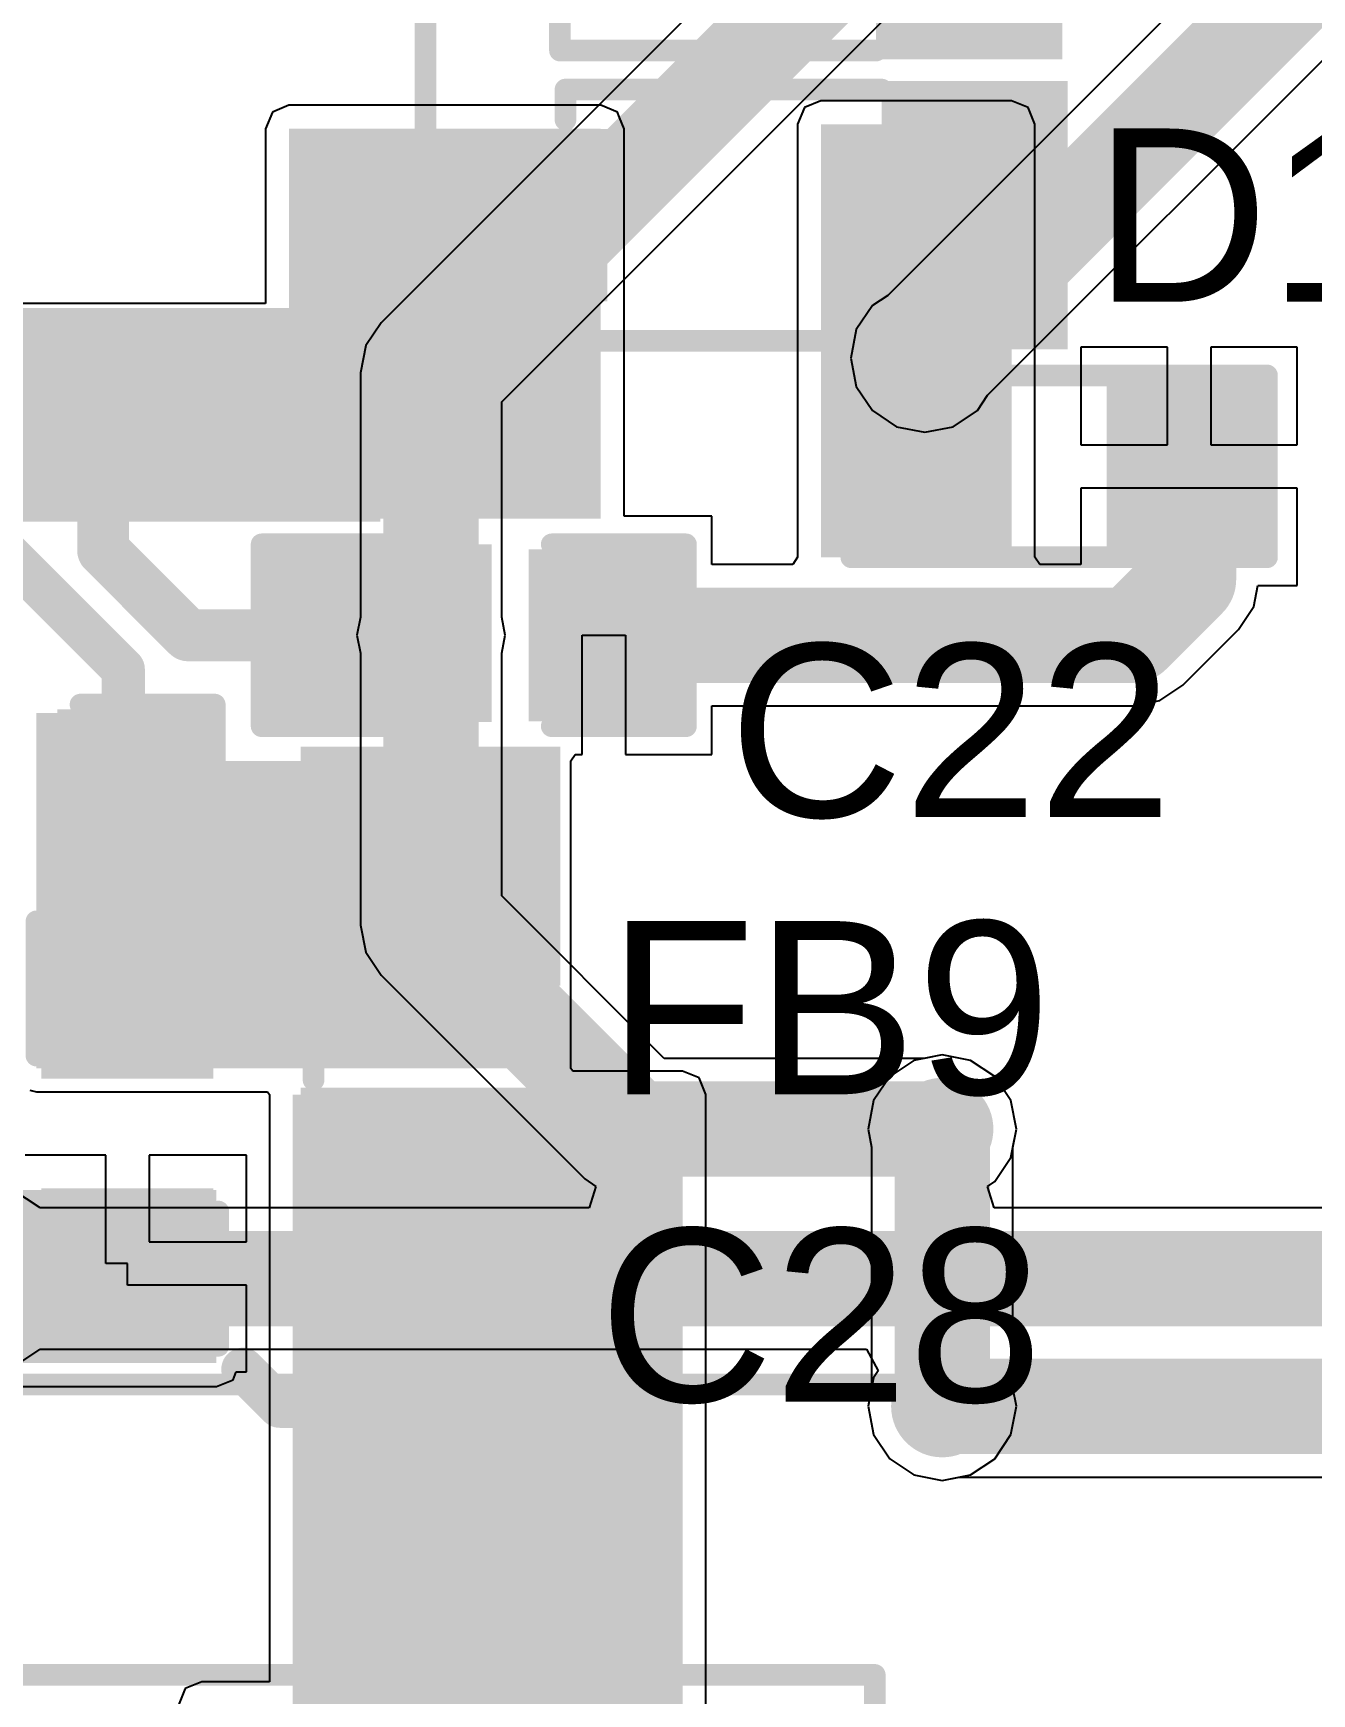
# Model space of a CAD drawing. Header units: millimetres. Extents: x -0.25 to 4.68, y -0.29 to 2.93.
# Drawn here: x 1.7891 to 2.0843, y 0.4086 to 0.792 of the extents above; entities that cross this region are included whole.
import ezdxf

# ---------------------------------------------------------------- set-up
doc = ezdxf.new("R2010")
doc.units = ezdxf.units.MM
doc.header["$MEASUREMENT"] = 0
for name, color, linetype in [('BottomLayer', 5, 'Continuous'), ('BottomSolder', 6, 'Continuous'), ('Mechanical1', 6, 'Continuous'), ('TopLayer', 1, 'Continuous'), ('TopOverlay', 2, 'Continuous'), ('TopPaste', 8, 'Continuous'), ('TopSolder', 216, 'Continuous'), ('ViaHoleLayer', 16, 'Continuous')]:
    doc.layers.add(name, color=color, linetype=linetype)
doc.styles.add('Arial', font='', dxfattribs={"height": 0.2})
doc.styles.get('Arial').set_extended_font_data('Arial')

# ---------------------------------------------------------------- blocks, each defined once
blk = doc.blocks.new('HA0200500000G_26')
at = {"layer": 'TopOverlay', "const_width": 0.005}
for points in [[(-0.301, 0.212), (0.203, 0.212)], [(0.203, -0.315), (0.203, 0.212)]]:
    blk.add_lwpolyline(points, dxfattribs=at)
at = {"layer": 'TopOverlay', "const_width": 0.0025}
blk.add_lwpolyline([(0.20175, 0.212, 1), (0.20425, 0.212, 1)], format="xyb", close=True, dxfattribs=at)
blk.add_lwpolyline([(0.20175, 0.212, 1), (0.20425, 0.212, 1)], format="xyb", close=True, dxfattribs=at)
blk = doc.blocks.new('14_TSSOP_47')
at = {"layer": 'TopLayer'}
for points in [[(-0.12992, 0.08563), (-0.08858, 0.08563), (-0.08858, 0.06791), (-0.12992, 0.06791)], [(0.08858, 0.08563), (0.12992, 0.08563), (0.12992, 0.06791), (0.08858, 0.06791)], [(-0.12992, 0.06004), (-0.08858, 0.06004), (-0.08858, 0.04232), (-0.12992, 0.04232)], [(0.08858, 0.06004), (0.12992, 0.06004), (0.12992, 0.04232), (0.08858, 0.04232)], [(-0.12992, 0.03445), (-0.08858, 0.03445), (-0.08858, 0.01673), (-0.12992, 0.01673)], [(0.08858, 0.03445), (0.12992, 0.03445), (0.12992, 0.01673), (0.08858, 0.01673)], [(-0.12992, 0.00886), (-0.08858, 0.00886), (-0.08858, -0.00886), (-0.12992, -0.00886)], [(0.08858, 0.00886), (0.12992, 0.00886), (0.12992, -0.00886), (0.08858, -0.00886)], [(-0.12992, -0.01673), (-0.08858, -0.01673), (-0.08858, -0.03445), (-0.12992, -0.03445)], [(0.08858, -0.01673), (0.12992, -0.01673), (0.12992, -0.03445), (0.08858, -0.03445)], [(-0.12992, -0.04232), (-0.08858, -0.04232), (-0.08858, -0.06004), (-0.12992, -0.06004)], [(0.08858, -0.04232), (0.12992, -0.04232), (0.12992, -0.06004), (0.08858, -0.06004)], [(-0.12992, -0.06791), (-0.08858, -0.06791), (-0.08858, -0.08563), (-0.12992, -0.08563)], [(0.08858, -0.06791), (0.12992, -0.06791), (0.12992, -0.08563), (0.08858, -0.08563)]]:
    blk.add_hatch(color=1, dxfattribs=at).paths.add_polyline_path(points)
at = {"layer": 'TopOverlay'}
blk.add_hatch(color=2, dxfattribs=at).paths.add_polyline_path([(-0.08401, 0.068), (-0.07301, 0.068), (-0.07301, 0.086), (-0.08401, 0.086)])
at = {"layer": 'TopPaste'}
for points in [[(-0.12992, 0.08563), (-0.08858, 0.08563), (-0.08858, 0.06791), (-0.12992, 0.06791)], [(0.08858, 0.08563), (0.12992, 0.08563), (0.12992, 0.06791), (0.08858, 0.06791)], [(-0.12992, 0.06004), (-0.08858, 0.06004), (-0.08858, 0.04232), (-0.12992, 0.04232)], [(0.08858, 0.06004), (0.12992, 0.06004), (0.12992, 0.04232), (0.08858, 0.04232)], [(-0.12992, 0.03445), (-0.08858, 0.03445), (-0.08858, 0.01673), (-0.12992, 0.01673)], [(0.08858, 0.03445), (0.12992, 0.03445), (0.12992, 0.01673), (0.08858, 0.01673)], [(-0.12992, 0.00886), (-0.08858, 0.00886), (-0.08858, -0.00886), (-0.12992, -0.00886)], [(0.08858, 0.00886), (0.12992, 0.00886), (0.12992, -0.00886), (0.08858, -0.00886)], [(-0.12992, -0.01673), (-0.08858, -0.01673), (-0.08858, -0.03445), (-0.12992, -0.03445)], [(0.08858, -0.01673), (0.12992, -0.01673), (0.12992, -0.03445), (0.08858, -0.03445)], [(-0.12992, -0.04232), (-0.08858, -0.04232), (-0.08858, -0.06004), (-0.12992, -0.06004)], [(0.08858, -0.04232), (0.12992, -0.04232), (0.12992, -0.06004), (0.08858, -0.06004)], [(-0.12992, -0.06791), (-0.08858, -0.06791), (-0.08858, -0.08563), (-0.12992, -0.08563)], [(0.08858, -0.06791), (0.12992, -0.06791), (0.12992, -0.08563), (0.08858, -0.08563)]]:
    blk.add_hatch(color=8, dxfattribs=at).paths.add_polyline_path(points)
at = {"layer": 'TopSolder'}
for points in [[(-0.13392, 0.08963), (-0.08458, 0.08963), (-0.08458, 0.06391), (-0.13392, 0.06391)], [(0.08458, 0.08963), (0.13392, 0.08963), (0.13392, 0.06391), (0.08458, 0.06391)], [(-0.13392, 0.06404), (-0.08458, 0.06404), (-0.08458, 0.03832), (-0.13392, 0.03832)], [(0.08458, 0.06404), (0.13392, 0.06404), (0.13392, 0.03832), (0.08458, 0.03832)], [(-0.13392, 0.03845), (-0.08458, 0.03845), (-0.08458, 0.01273), (-0.13392, 0.01273)], [(0.08458, 0.03845), (0.13392, 0.03845), (0.13392, 0.01273), (0.08458, 0.01273)], [(-0.13392, 0.01286), (-0.08458, 0.01286), (-0.08458, -0.01286), (-0.13392, -0.01286)], [(0.08458, 0.01286), (0.13392, 0.01286), (0.13392, -0.01286), (0.08458, -0.01286)], [(-0.13392, -0.01273), (-0.08458, -0.01273), (-0.08458, -0.03845), (-0.13392, -0.03845)], [(0.08458, -0.01273), (0.13392, -0.01273), (0.13392, -0.03845), (0.08458, -0.03845)], [(-0.13392, -0.03832), (-0.08458, -0.03832), (-0.08458, -0.06404), (-0.13392, -0.06404)], [(0.08458, -0.03832), (0.13392, -0.03832), (0.13392, -0.06404), (0.08458, -0.06404)], [(-0.13392, -0.06391), (-0.08458, -0.06391), (-0.08458, -0.08963), (-0.13392, -0.08963)], [(0.08458, -0.06391), (0.13392, -0.06391), (0.13392, -0.08963), (0.08458, -0.08963)]]:
    blk.add_hatch(color=216, dxfattribs=at).paths.add_polyline_path(points)
at = {"layer": 'TopOverlay'}
for points, const_width in [([(-0.09, 0.1), (-0.09, 0.092)], 0.005), ([(-0.09, 0.1), (0.09, 0.1)], 0.005), ([(0.09, 0.1), (0.09, 0.092)], 0.005), ([(-0.141, 0.082), (-0.141, 0.072)], 0.00787), ([(-0.141, 0.082), (-0.136, 0.077)], 0.00787), ([(-0.136, 0.077), (-0.141, 0.072)], 0.00787), ([(-0.09, -0.092), (-0.09, -0.1)], 0.005), ([(0.09, -0.092), (0.09, -0.1)], 0.005), ([(-0.09, -0.1), (0.09, -0.1)], 0.005)]:
    blk.add_lwpolyline(points, dxfattribs=dict(at, const_width=const_width))
for points, const_width in [([(-0.09125, 0.1, 1), (-0.08875, 0.1, 1)], 0.0025), ([(-0.09125, 0.1, 1), (-0.08875, 0.1, 1)], 0.0025), ([(0.08875, 0.1, 1), (0.09125, 0.1, 1)], 0.0025), ([(0.08875, 0.1, 1), (0.09125, 0.1, 1)], 0.0025), ([(-0.09125, 0.092, 1), (-0.08875, 0.092, 1)], 0.0025), ([(0.08875, 0.092, 1), (0.09125, 0.092, 1)], 0.0025), ([(-0.14297, 0.082, 1), (-0.13903, 0.082, 1)], 0.00394), ([(-0.14297, 0.082, 1), (-0.13903, 0.082, 1)], 0.00394), ([(-0.13797, 0.077, 1), (-0.13403, 0.077, 1)], 0.00394), ([(-0.13797, 0.077, 1), (-0.13403, 0.077, 1)], 0.00394), ([(-0.14297, 0.072, 1), (-0.13903, 0.072, 1)], 0.00394), ([(-0.14297, 0.072, 1), (-0.13903, 0.072, 1)], 0.00394), ([(-0.09125, -0.092, 1), (-0.08875, -0.092, 1)], 0.0025), ([(0.08875, -0.092, 1), (0.09125, -0.092, 1)], 0.0025), ([(-0.09125, -0.1, 1), (-0.08875, -0.1, 1)], 0.0025), ([(-0.09125, -0.1, 1), (-0.08875, -0.1, 1)], 0.0025), ([(0.08875, -0.1, 1), (0.09125, -0.1, 1)], 0.0025), ([(0.08875, -0.1, 1), (0.09125, -0.1, 1)], 0.0025)]:
    blk.add_lwpolyline(points, format="xyb", close=True, dxfattribs=dict(at, const_width=const_width))
blk = doc.blocks.new('R___0603_81')
at = {"layer": 'TopLayer'}
for points in [[(-0.015, 0.0175), (-0.015, -0.0175), (-0.045, -0.0175), (-0.045, 0.0175)], [(0.045, 0.0175), (0.045, -0.0175), (0.015, -0.0175), (0.015, 0.0175)]]:
    blk.add_hatch(color=1, dxfattribs=at).paths.add_polyline_path(points)
at = {"layer": 'TopPaste'}
for points in [[(-0.015, 0.0175), (-0.015, -0.0175), (-0.045, -0.0175), (-0.045, 0.0175)], [(0.045, 0.0175), (0.045, -0.0175), (0.015, -0.0175), (0.015, 0.0175)]]:
    blk.add_hatch(color=8, dxfattribs=at).paths.add_polyline_path(points)
at = {"layer": 'TopSolder'}
for points in [[(-0.011, 0.0215), (-0.011, -0.0215), (-0.049, -0.0215), (-0.049, 0.0215)], [(0.049, 0.0215), (0.049, -0.0215), (0.011, -0.0215), (0.011, 0.0215)]]:
    blk.add_hatch(color=216, dxfattribs=at).paths.add_polyline_path(points)
at = {"layer": 'TopOverlay', "const_width": 0.005}
for points in [[(0.048, 0.021), (-0.048, 0.021)], [(-0.048, 0.021), (-0.048, -0.021)], [(0.048, 0.021), (0.048, -0.021)], [(0.048, -0.021), (-0.048, -0.021)]]:
    blk.add_lwpolyline(points, dxfattribs=at)
at = {"layer": 'TopOverlay', "const_width": 0.0025}
for points in [[(-0.04925, 0.021, 1), (-0.04675, 0.021, 1)], [(-0.04925, 0.021, 1), (-0.04675, 0.021, 1)], [(0.04675, 0.021, 1), (0.04925, 0.021, 1)], [(0.04675, 0.021, 1), (0.04925, 0.021, 1)], [(-0.04925, -0.021, 1), (-0.04675, -0.021, 1)], [(-0.04925, -0.021, 1), (-0.04675, -0.021, 1)], [(0.04675, -0.021, 1), (0.04925, -0.021, 1)], [(0.04675, -0.021, 1), (0.04925, -0.021, 1)]]:
    blk.add_lwpolyline(points, format="xyb", close=True, dxfattribs=at)
blk = doc.blocks.new('ZIO_101954_112')
at = {"layer": 'Mechanical1', "const_width": 0.005}
blk.add_lwpolyline([(-0.719, -1.74), (0.719, -1.74)], dxfattribs=at)
blk = doc.blocks.new('I___0805_126')
at = {"layer": 'TopLayer'}
for points in [[(-0.06299, 0.02598), (-0.01575, 0.02598), (-0.01575, -0.02598), (-0.06299, -0.02598)], [(0.01575, 0.02598), (0.06299, 0.02598), (0.06299, -0.02598), (0.01575, -0.02598)]]:
    blk.add_hatch(color=1, dxfattribs=at).paths.add_polyline_path(points)
at = {"layer": 'TopPaste'}
for points in [[(-0.06299, 0.02598), (-0.01575, 0.02598), (-0.01575, -0.02598), (-0.06299, -0.02598)], [(0.01575, 0.02598), (0.06299, 0.02598), (0.06299, -0.02598), (0.01575, -0.02598)]]:
    blk.add_hatch(color=8, dxfattribs=at).paths.add_polyline_path(points)
at = {"layer": 'TopSolder'}
for points in [[(-0.06699, 0.02998), (-0.01175, 0.02998), (-0.01175, -0.02998), (-0.06699, -0.02998)], [(0.01175, 0.02998), (0.06699, 0.02998), (0.06699, -0.02998), (0.01175, -0.02998)]]:
    blk.add_hatch(color=216, dxfattribs=at).paths.add_polyline_path(points)
at = {"layer": 'TopOverlay', "const_width": 0.005}
for points in [[(-0.01, 0.027), (0.01, 0.027)], [(-0.01, -0.027), (0.01, -0.027)]]:
    blk.add_lwpolyline(points, dxfattribs=at)
at = {"layer": 'TopOverlay', "const_width": 0.0025}
for points in [[(-0.01125, 0.027, 1), (-0.00875, 0.027, 1)], [(0.00875, 0.027, 1), (0.01125, 0.027, 1)], [(-0.01125, -0.027, 1), (-0.00875, -0.027, 1)], [(0.00875, -0.027, 1), (0.01125, -0.027, 1)]]:
    blk.add_lwpolyline(points, format="xyb", close=True, dxfattribs=at)
blk = doc.blocks.new('SOD_323_152')
at = {"layer": 'TopLayer'}
for points in [[(-0.02953, -0.01772), (-0.06102, -0.01772), (-0.06102, 0.01772), (-0.02953, 0.01772)], [(0.06102, -0.01772), (0.02953, -0.01772), (0.02953, 0.01772), (0.06102, 0.01772)]]:
    blk.add_hatch(color=1, dxfattribs=at).paths.add_polyline_path(points)
at = {"layer": 'TopOverlay'}
for points in [[(-0.079, 0.019), (-0.036, 0.019), (-0.036, 0.031), (-0.079, 0.031)], [(-0.079, -0.02), (-0.062, -0.02), (-0.062, 0.02), (-0.079, 0.02)], [(-0.079, -0.031), (-0.036, -0.031), (-0.036, -0.019), (-0.079, -0.019)]]:
    blk.add_hatch(color=2, dxfattribs=at).paths.add_polyline_path(points)
at = {"layer": 'TopPaste'}
for points in [[(-0.02953, -0.01772), (-0.06102, -0.01772), (-0.06102, 0.01772), (-0.02953, 0.01772)], [(0.06102, -0.01772), (0.02953, -0.01772), (0.02953, 0.01772), (0.06102, 0.01772)]]:
    blk.add_hatch(color=8, dxfattribs=at).paths.add_polyline_path(points)
at = {"layer": 'TopSolder'}
for points in [[(-0.02736, -0.01988), (-0.06319, -0.01988), (-0.06319, 0.01988), (-0.02736, 0.01988)], [(0.06319, -0.01988), (0.02736, -0.01988), (0.02736, 0.01988), (0.06319, 0.01988)]]:
    blk.add_hatch(color=216, dxfattribs=at).paths.add_polyline_path(points)
at = {"layer": 'TopOverlay', "const_width": 0.005}
for points in [[(0.037, 0.029), (-0.036, 0.029)], [(0.037, 0.029), (0.037, 0.022)], [(0.037, -0.022), (0.037, -0.029)], [(0.037, -0.029), (-0.036, -0.029)]]:
    blk.add_lwpolyline(points, dxfattribs=at)
at = {"layer": 'TopOverlay', "const_width": 0.0025}
for points in [[(-0.03725, 0.029, 1), (-0.03475, 0.029, 1)], [(0.03575, 0.029, 1), (0.03825, 0.029, 1)], [(0.03575, 0.029, 1), (0.03825, 0.029, 1)], [(0.03575, 0.022, 1), (0.03825, 0.022, 1)], [(0.03575, -0.022, 1), (0.03825, -0.022, 1)], [(-0.03725, -0.029, 1), (-0.03475, -0.029, 1)], [(0.03575, -0.029, 1), (0.03825, -0.029, 1)], [(0.03575, -0.029, 1), (0.03825, -0.029, 1)]]:
    blk.add_lwpolyline(points, format="xyb", close=True, dxfattribs=at)
blk = doc.blocks.new('SOD_323_154')
at = {"layer": 'TopLayer'}
for points in [[(-0.02953, -0.01772), (-0.06102, -0.01772), (-0.06102, 0.01772), (-0.02953, 0.01772)], [(0.06102, -0.01772), (0.02953, -0.01772), (0.02953, 0.01772), (0.06102, 0.01772)]]:
    blk.add_hatch(color=1, dxfattribs=at).paths.add_polyline_path(points)
at = {"layer": 'TopOverlay'}
for points in [[(-0.079, 0.019), (-0.036, 0.019), (-0.036, 0.031), (-0.079, 0.031)], [(-0.079, -0.02), (-0.062, -0.02), (-0.062, 0.02), (-0.079, 0.02)], [(-0.079, -0.031), (-0.036, -0.031), (-0.036, -0.019), (-0.079, -0.019)]]:
    blk.add_hatch(color=2, dxfattribs=at).paths.add_polyline_path(points)
at = {"layer": 'TopPaste'}
for points in [[(-0.02953, -0.01772), (-0.06102, -0.01772), (-0.06102, 0.01772), (-0.02953, 0.01772)], [(0.06102, -0.01772), (0.02953, -0.01772), (0.02953, 0.01772), (0.06102, 0.01772)]]:
    blk.add_hatch(color=8, dxfattribs=at).paths.add_polyline_path(points)
at = {"layer": 'TopSolder'}
for points in [[(-0.02736, -0.01988), (-0.06319, -0.01988), (-0.06319, 0.01988), (-0.02736, 0.01988)], [(0.06319, -0.01988), (0.02736, -0.01988), (0.02736, 0.01988), (0.06319, 0.01988)]]:
    blk.add_hatch(color=216, dxfattribs=at).paths.add_polyline_path(points)
at = {"layer": 'TopOverlay', "const_width": 0.005}
for points in [[(0.037, 0.029), (-0.036, 0.029)], [(0.037, 0.029), (0.037, 0.022)], [(0.037, -0.022), (0.037, -0.029)], [(0.037, -0.029), (-0.036, -0.029)]]:
    blk.add_lwpolyline(points, dxfattribs=at)
at = {"layer": 'TopOverlay', "const_width": 0.0025}
for points in [[(-0.03725, 0.029, 1), (-0.03475, 0.029, 1)], [(0.03575, 0.029, 1), (0.03825, 0.029, 1)], [(0.03575, 0.029, 1), (0.03825, 0.029, 1)], [(0.03575, 0.022, 1), (0.03825, 0.022, 1)], [(0.03575, -0.022, 1), (0.03825, -0.022, 1)], [(-0.03725, -0.029, 1), (-0.03475, -0.029, 1)], [(0.03575, -0.029, 1), (0.03825, -0.029, 1)], [(0.03575, -0.029, 1), (0.03825, -0.029, 1)]]:
    blk.add_lwpolyline(points, format="xyb", close=True, dxfattribs=at)
blk = doc.blocks.new('C___0603_189')
at = {"layer": 'TopLayer'}
for points in [[(-0.015, 0.0175), (-0.015, -0.0175), (-0.045, -0.0175), (-0.045, 0.0175)], [(0.045, 0.0175), (0.045, -0.0175), (0.015, -0.0175), (0.015, 0.0175)]]:
    blk.add_hatch(color=1, dxfattribs=at).paths.add_polyline_path(points)
at = {"layer": 'TopPaste'}
for points in [[(-0.015, 0.0175), (-0.015, -0.0175), (-0.045, -0.0175), (-0.045, 0.0175)], [(0.045, 0.0175), (0.045, -0.0175), (0.015, -0.0175), (0.015, 0.0175)]]:
    blk.add_hatch(color=8, dxfattribs=at).paths.add_polyline_path(points)
at = {"layer": 'TopSolder'}
for points in [[(-0.01264, 0.01986), (-0.01264, -0.01986), (-0.04736, -0.01986), (-0.04736, 0.01986)], [(0.04736, 0.01986), (0.04736, -0.01986), (0.01264, -0.01986), (0.01264, 0.01986)]]:
    blk.add_hatch(color=216, dxfattribs=at).paths.add_polyline_path(points)
at = {"layer": 'TopOverlay', "const_width": 0.005}
for points in [[(-0.049, -0.021), (-0.049, 0.021)], [(-0.018, 0.021), (-0.049, 0.021)], [(0.049, 0.021), (0.018, 0.021)], [(0.049, -0.021), (0.049, 0.021)], [(-0.018, -0.021), (-0.049, -0.021)], [(0.049, -0.021), (0.018, -0.021)]]:
    blk.add_lwpolyline(points, dxfattribs=at)
at = {"layer": 'TopOverlay', "const_width": 0.0025}
for points in [[(-0.05025, 0.021, 1), (-0.04775, 0.021, 1)], [(-0.05025, 0.021, 1), (-0.04775, 0.021, 1)], [(-0.01925, 0.021, 1), (-0.01675, 0.021, 1)], [(0.01675, 0.021, 1), (0.01925, 0.021, 1)], [(0.04775, 0.021, 1), (0.05025, 0.021, 1)], [(0.04775, 0.021, 1), (0.05025, 0.021, 1)], [(-0.05025, -0.021, 1), (-0.04775, -0.021, 1)], [(-0.05025, -0.021, 1), (-0.04775, -0.021, 1)], [(-0.01925, -0.021, 1), (-0.01675, -0.021, 1)], [(0.01675, -0.021, 1), (0.01925, -0.021, 1)], [(0.04775, -0.021, 1), (0.05025, -0.021, 1)], [(0.04775, -0.021, 1), (0.05025, -0.021, 1)]]:
    blk.add_lwpolyline(points, format="xyb", close=True, dxfattribs=at)
blk = doc.blocks.new('C___0603_191')
at = {"layer": 'TopLayer'}
for points in [[(-0.015, 0.0175), (-0.015, -0.0175), (-0.045, -0.0175), (-0.045, 0.0175)], [(0.045, 0.0175), (0.045, -0.0175), (0.015, -0.0175), (0.015, 0.0175)]]:
    blk.add_hatch(color=1, dxfattribs=at).paths.add_polyline_path(points)
at = {"layer": 'TopPaste'}
for points in [[(-0.015, 0.0175), (-0.015, -0.0175), (-0.045, -0.0175), (-0.045, 0.0175)], [(0.045, 0.0175), (0.045, -0.0175), (0.015, -0.0175), (0.015, 0.0175)]]:
    blk.add_hatch(color=8, dxfattribs=at).paths.add_polyline_path(points)
at = {"layer": 'TopSolder'}
for points in [[(-0.01264, 0.01986), (-0.01264, -0.01986), (-0.04736, -0.01986), (-0.04736, 0.01986)], [(0.04736, 0.01986), (0.04736, -0.01986), (0.01264, -0.01986), (0.01264, 0.01986)]]:
    blk.add_hatch(color=216, dxfattribs=at).paths.add_polyline_path(points)
at = {"layer": 'TopOverlay', "const_width": 0.005}
for points in [[(-0.049, 0.021), (-0.018, 0.021)], [(-0.049, -0.021), (-0.049, 0.021)], [(0.018, 0.021), (0.049, 0.021)], [(0.049, -0.021), (0.049, 0.021)], [(-0.049, -0.021), (-0.018, -0.021)], [(0.018, -0.021), (0.049, -0.021)]]:
    blk.add_lwpolyline(points, dxfattribs=at)
at = {"layer": 'TopOverlay', "const_width": 0.0025}
for points in [[(-0.05025, 0.021, 1), (-0.04775, 0.021, 1)], [(-0.05025, 0.021, 1), (-0.04775, 0.021, 1)], [(-0.01925, 0.021, 1), (-0.01675, 0.021, 1)], [(0.01675, 0.021, 1), (0.01925, 0.021, 1)], [(0.04775, 0.021, 1), (0.05025, 0.021, 1)], [(0.04775, 0.021, 1), (0.05025, 0.021, 1)], [(-0.05025, -0.021, 1), (-0.04775, -0.021, 1)], [(-0.05025, -0.021, 1), (-0.04775, -0.021, 1)], [(-0.01925, -0.021, 1), (-0.01675, -0.021, 1)], [(0.01675, -0.021, 1), (0.01925, -0.021, 1)], [(0.04775, -0.021, 1), (0.05025, -0.021, 1)], [(0.04775, -0.021, 1), (0.05025, -0.021, 1)]]:
    blk.add_lwpolyline(points, format="xyb", close=True, dxfattribs=at)
blk = doc.blocks.new('C___0603_195')
at = {"layer": 'TopLayer'}
for points in [[(-0.015, 0.0175), (-0.015, -0.0175), (-0.045, -0.0175), (-0.045, 0.0175)], [(0.045, 0.0175), (0.045, -0.0175), (0.015, -0.0175), (0.015, 0.0175)]]:
    blk.add_hatch(color=1, dxfattribs=at).paths.add_polyline_path(points)
at = {"layer": 'TopPaste'}
for points in [[(-0.015, 0.0175), (-0.015, -0.0175), (-0.045, -0.0175), (-0.045, 0.0175)], [(0.045, 0.0175), (0.045, -0.0175), (0.015, -0.0175), (0.015, 0.0175)]]:
    blk.add_hatch(color=8, dxfattribs=at).paths.add_polyline_path(points)
at = {"layer": 'TopSolder'}
for points in [[(-0.01264, 0.01986), (-0.01264, -0.01986), (-0.04736, -0.01986), (-0.04736, 0.01986)], [(0.04736, 0.01986), (0.04736, -0.01986), (0.01264, -0.01986), (0.01264, 0.01986)]]:
    blk.add_hatch(color=216, dxfattribs=at).paths.add_polyline_path(points)
at = {"layer": 'TopOverlay', "const_width": 0.005}
for points in [[(-0.018, 0.021), (-0.049, 0.021)], [(-0.049, 0.021), (-0.049, -0.021)], [(0.049, 0.021), (0.018, 0.021)], [(0.049, 0.021), (0.049, -0.021)], [(-0.018, -0.021), (-0.049, -0.021)], [(0.049, -0.021), (0.018, -0.021)]]:
    blk.add_lwpolyline(points, dxfattribs=at)
at = {"layer": 'TopOverlay', "const_width": 0.0025}
for points in [[(-0.05025, 0.021, 1), (-0.04775, 0.021, 1)], [(-0.05025, 0.021, 1), (-0.04775, 0.021, 1)], [(-0.01925, 0.021, 1), (-0.01675, 0.021, 1)], [(0.01675, 0.021, 1), (0.01925, 0.021, 1)], [(0.04775, 0.021, 1), (0.05025, 0.021, 1)], [(0.04775, 0.021, 1), (0.05025, 0.021, 1)], [(-0.05025, -0.021, 1), (-0.04775, -0.021, 1)], [(-0.05025, -0.021, 1), (-0.04775, -0.021, 1)], [(-0.01925, -0.021, 1), (-0.01675, -0.021, 1)], [(0.01675, -0.021, 1), (0.01925, -0.021, 1)], [(0.04775, -0.021, 1), (0.05025, -0.021, 1)], [(0.04775, -0.021, 1), (0.05025, -0.021, 1)]]:
    blk.add_lwpolyline(points, format="xyb", close=True, dxfattribs=at)

msp = doc.modelspace()

# ---------------------------------------------------------------- hatches: boundary and pattern name
at = {"layer": 'BottomLayer'}
h = msp.add_hatch(color=5, dxfattribs=at)
edge = h.paths.add_edge_path()
edge.add_arc((1.995, 0.717), 0.01181, 0, 360)
h = msp.add_hatch(color=5, dxfattribs=at)
edge = h.paths.add_edge_path()
edge.add_arc((1.88096, 0.653), 0.01181, 0, 360)
h = msp.add_hatch(color=5, dxfattribs=at)
edge = h.paths.add_edge_path()
edge.add_arc((1.999, 0.539), 0.01181, 0, 360)
h = msp.add_hatch(color=5, dxfattribs=at)
edge = h.paths.add_edge_path()
edge.add_arc((1.999, 0.475), 0.01181, 0, 360)
at = {"layer": 'BottomSolder'}
h = msp.add_hatch(color=6, dxfattribs=at)
edge = h.paths.add_edge_path()
edge.add_arc((1.995, 0.717), 0.00591, 0, 360)
h = msp.add_hatch(color=6, dxfattribs=at)
edge = h.paths.add_edge_path()
edge.add_arc((1.88096, 0.653), 0.00591, 0, 360)
h = msp.add_hatch(color=6, dxfattribs=at)
edge = h.paths.add_edge_path()
edge.add_arc((1.999, 0.539), 0.00591, 0, 360)
h = msp.add_hatch(color=6, dxfattribs=at)
edge = h.paths.add_edge_path()
edge.add_arc((1.999, 0.475), 0.00591, 0, 360)
at = {"layer": 'TopLayer'}
for points in [[(1.971, 0.671), (2.015, 0.671), (2.015, 0.771), (1.971, 0.771)], [(1.84814, 0.67995), (1.92014, 0.67995), (1.92014, 0.76995), (1.84814, 0.76995)], [(1.84182, 0.633), (1.89496, 0.633), (1.89496, 0.674), (1.84182, 0.674)], [(1.78982, 0.61707), (1.83086, 0.61707), (1.83086, 0.63507), (1.78982, 0.63507)], [(1.78982, 0.553), (1.90782, 0.553), (1.90782, 0.624), (1.78982, 0.624)], [(1.84902, 0.29895), (1.93902, 0.29895), (1.93902, 0.54695), (1.84902, 0.54695)], [(1.7354, 0.48495), (1.8314, 0.48495), (1.8314, 0.52495), (1.7354, 0.52495)]]:
    msp.add_hatch(color=1, dxfattribs=at).paths.add_polyline_path(points)
h = msp.add_hatch(color=1, dxfattribs=at)
edge = h.paths.add_edge_path()
edge.add_arc((1.995, 0.717), 0.01181, 0, 360)
h = msp.add_hatch(color=1, dxfattribs=at)
edge = h.paths.add_edge_path()
edge.add_arc((1.88096, 0.653), 0.01181, 0, 360)
h = msp.add_hatch(color=1, dxfattribs=at)
edge = h.paths.add_edge_path()
edge.add_arc((1.999, 0.539), 0.01181, 0, 360)
h = msp.add_hatch(color=1, dxfattribs=at)
edge = h.paths.add_edge_path()
edge.add_arc((1.999, 0.475), 0.01181, 0, 360)
at = {"layer": 'TopSolder'}
h = msp.add_hatch(color=216, dxfattribs=at)
edge = h.paths.add_edge_path()
edge.add_arc((1.995, 0.717), 0.00591, 0, 360)
h = msp.add_hatch(color=216, dxfattribs=at)
edge = h.paths.add_edge_path()
edge.add_arc((1.88096, 0.653), 0.00591, 0, 360)
h = msp.add_hatch(color=216, dxfattribs=at)
edge = h.paths.add_edge_path()
edge.add_arc((1.999, 0.539), 0.00591, 0, 360)
h = msp.add_hatch(color=216, dxfattribs=at)
edge = h.paths.add_edge_path()
edge.add_arc((1.999, 0.475), 0.00591, 0, 360)
at = {"layer": 'ViaHoleLayer'}
h = msp.add_hatch(color=16, dxfattribs=at)
edge = h.paths.add_edge_path()
edge.add_arc((1.995, 0.717), 0.00591, 0, 360)
h = msp.add_hatch(color=16, dxfattribs=at)
edge = h.paths.add_edge_path()
edge.add_arc((1.88096, 0.653), 0.00591, 0, 360)
h = msp.add_hatch(color=16, dxfattribs=at)
edge = h.paths.add_edge_path()
edge.add_arc((1.999, 0.539), 0.00591, 0, 360)
h = msp.add_hatch(color=16, dxfattribs=at)
edge = h.paths.add_edge_path()
edge.add_arc((1.999, 0.475), 0.00591, 0, 360)

# ---------------------------------------------------------------- linework, layer by layer
at = {"layer": 'BottomLayer'}
for p, q in [((2.11469, 0.85976), (1.9864, 0.73147)), ((1.99495, 0.85069), (1.86942, 0.72516)), ((2.00947, 0.7084), (2.14254, 0.84146)), ((1.89727, 0.70687), (2.0032, 0.8128)), ((1.98288, 0.72912), (1.97916, 0.72356)), ((1.9864, 0.73147), (1.98288, 0.72912)), ((1.86942, 0.72516), (1.86589, 0.71987)), ((1.97916, 0.72356), (1.97786, 0.717)), ((1.86589, 0.71987), (1.86464, 0.71363)), ((1.97786, 0.717), (1.97916, 0.71044)), ((1.86464, 0.71363), (1.86464, 0.65716)), ((1.97916, 0.71044), (1.98288, 0.70488)), ((1.89727, 0.65716), (1.89727, 0.70687)), ((2.00712, 0.70488), (2.00947, 0.7084)), ((1.98288, 0.70488), (1.98844, 0.70116)), ((2.00156, 0.70116), (2.00712, 0.70488)), ((1.98844, 0.70116), (1.995, 0.69986)), ((1.995, 0.69986), (2.00156, 0.70116)), ((1.86464, 0.65716), (1.86382, 0.653)), ((1.8981, 0.653), (1.89727, 0.65716)), ((1.86382, 0.653), (1.86464, 0.64884)), ((1.89727, 0.64884), (1.8981, 0.653)), ((1.86464, 0.64884), (1.86464, 0.58604)), ((1.89727, 0.5928), (1.89727, 0.64884)), ((1.93476, 0.55531), (1.89727, 0.5928)), ((1.86464, 0.58604), (1.86589, 0.5798)), ((1.86589, 0.5798), (1.86942, 0.57451)), ((1.86942, 0.57451), (1.91646, 0.52746)), ((1.999, 0.55614), (1.99484, 0.55531)), ((2.00556, 0.55484), (1.999, 0.55614)), ((1.99484, 0.55531), (1.93476, 0.55531)), ((2.01112, 0.55112), (2.00556, 0.55484)), ((2.01484, 0.54556), (2.01112, 0.55112)), ((2.01614, 0.539), (2.01484, 0.54556)), ((2.01484, 0.53244), (2.01614, 0.539)), ((2.01112, 0.52688), (2.01484, 0.53244)), ((1.91646, 0.52746), (1.91901, 0.52576)), ((1.91901, 0.52576), (1.9175, 0.52076)), ((2.00945, 0.52576), (2.01112, 0.52688)), ((2.01096, 0.52076), (2.00945, 0.52576)), ((1.79067, 0.52076), (1.78433, 0.52499)), ((1.9175, 0.52076), (1.79067, 0.52076)), ((2.18857, 0.52076), (2.01096, 0.52076)), ((1.78433, 0.4839), (1.79067, 0.48814)), ((1.79067, 0.48814), (1.98154, 0.48814)), ((1.98154, 0.48814), (1.98422, 0.48314)), ((1.98422, 0.48314), (1.98316, 0.48156)), ((1.98316, 0.48156), (1.98186, 0.475)), ((1.98186, 0.475), (1.98316, 0.46844)), ((1.98316, 0.46844), (1.98688, 0.46288)), ((1.98688, 0.46288), (1.99244, 0.45916)), ((1.99244, 0.45916), (1.999, 0.45786)), ((1.999, 0.45786), (2.0029, 0.45864)), ((2.0029, 0.45864), (3.22484, 0.45864))]:
    msp.add_line(p, q, dxfattribs=at)
at = {"layer": 'BottomLayer', "const_width": 0.022}
for points in [[(1.88096, 0.71363), (2.03, 0.86267)], [(1.995, 0.717), (2.131, 0.853)], [(1.88096, 0.653), (1.88096, 0.71363)], [(1.88096, 0.58604), (1.88096, 0.653)], [(1.88096, 0.58604), (1.928, 0.539)], [(1.928, 0.539), (1.999, 0.539)], [(1.77582, 0.50445), (2.19532, 0.50445)], [(1.999, 0.475), (1.99905, 0.47495)], [(1.99905, 0.47495), (2.72605, 0.47495)]]:
    msp.add_lwpolyline(points, dxfattribs=at)
at = {"layer": 'BottomLayer', "const_width": 0.011}
for points in [[(1.9895, 0.717, 1), (2.0005, 0.717, 1)], [(1.87546, 0.71363, 1), (1.88646, 0.71363, 1)], [(1.87546, 0.71363, 1), (1.88646, 0.71363, 1)], [(1.87546, 0.653, 1), (1.88646, 0.653, 1)], [(1.87546, 0.653, 1), (1.88646, 0.653, 1)], [(1.87546, 0.58604, 1), (1.88646, 0.58604, 1)], [(1.87546, 0.58604, 1), (1.88646, 0.58604, 1)], [(1.9225, 0.539, 1), (1.9335, 0.539, 1)], [(1.9225, 0.539, 1), (1.9335, 0.539, 1)], [(1.9935, 0.539, 1), (2.0045, 0.539, 1)], [(1.9935, 0.475, 1), (2.0045, 0.475, 1)], [(1.99355, 0.47495, 1), (2.00455, 0.47495, 1)], [(1.99355, 0.47495, 1), (2.00455, 0.47495, 1)]]:
    msp.add_lwpolyline(points, format="xyb", close=True, dxfattribs=at)
at = {"layer": 'TopLayer'}
for p, q in [((1.84814, 0.77536), (1.84431, 0.77378)), ((1.92014, 0.77536), (1.84814, 0.77536)), ((1.92397, 0.77378), (1.92014, 0.77536)), ((1.96717, 0.77483), (1.96559, 0.771)), ((1.971, 0.77641), (1.96717, 0.77483)), ((2.015, 0.77641), (1.971, 0.77641)), ((2.01883, 0.77483), (2.015, 0.77641)), ((2.02041, 0.771), (2.01883, 0.77483)), ((1.84431, 0.77378), (1.84273, 0.76995)), ((1.92441, 0.77272), (1.92397, 0.77378)), ((1.92447, 0.77272), (1.92441, 0.77272)), ((1.92447, 0.77256), (1.92447, 0.77272)), ((1.92555, 0.76995), (1.92447, 0.77256)), ((1.96559, 0.771), (1.96559, 0.671)), ((2.02041, 0.671), (2.02041, 0.771)), ((1.84273, 0.76995), (1.84273, 0.72958)), ((1.92555, 0.6805), (1.92555, 0.76995)), ((1.84273, 0.72958), (1.73968, 0.72958)), ((2.051, 0.7195), (2.031, 0.7195)), ((2.031, 0.7195), (2.031, 0.697)), ((2.051, 0.697), (2.051, 0.7195)), ((2.081, 0.7195), (2.061, 0.7195)), ((2.061, 0.7195), (2.061, 0.697)), ((2.081, 0.697), (2.081, 0.7195)), ((2.031, 0.697), (2.051, 0.697)), ((2.061, 0.697), (2.081, 0.697)), ((2.056, 0.687), (2.031, 0.687)), ((2.031, 0.687), (2.031, 0.66931)), ((2.081, 0.687), (2.056, 0.687)), ((2.081, 0.6645), (2.081, 0.687)), ((1.94582, 0.6805), (1.92555, 0.6805)), ((1.94582, 0.66931), (1.94582, 0.6805)), ((1.96559, 0.671), (1.96446, 0.66931)), ((2.02154, 0.66931), (2.02041, 0.671)), ((1.96446, 0.66931), (1.94582, 0.66931)), ((2.031, 0.66931), (2.02154, 0.66931)), ((2.07096, 0.65964), (2.07192, 0.6645)), ((2.07192, 0.6645), (2.081, 0.6645)), ((2.06742, 0.65435), (2.07096, 0.65964)), ((1.91582, 0.6255), (1.91582, 0.653)), ((1.91582, 0.653), (1.92582, 0.653)), ((1.92582, 0.653), (1.92582, 0.6255)), ((2.05454, 0.64146), (2.06742, 0.65435)), ((2.04924, 0.63793), (2.05454, 0.64146)), ((1.94582, 0.6255), (1.94582, 0.63669)), ((1.94582, 0.63669), (2.043, 0.63669)), ((2.043, 0.63669), (2.04924, 0.63793)), ((1.91323, 0.624), (1.91424, 0.6255)), ((1.91424, 0.6255), (1.91582, 0.6255)), ((1.92582, 0.6255), (1.94582, 0.6255)), ((1.91323, 0.553), (1.91323, 0.624)), ((1.999, 0.55614), (1.99244, 0.55484)), ((2.00556, 0.55484), (1.999, 0.55614)), ((1.91366, 0.55236), (1.91323, 0.553)), ((1.93902, 0.55236), (1.91366, 0.55236)), ((1.94285, 0.55078), (1.93902, 0.55236)), ((1.99244, 0.55484), (1.98688, 0.55112)), ((2.01112, 0.55112), (2.00556, 0.55484)), ((1.94443, 0.54695), (1.94285, 0.55078)), ((1.98688, 0.55112), (1.98316, 0.54556)), ((2.01484, 0.54556), (2.01112, 0.55112)), ((1.78832, 0.54795), (1.78982, 0.54759)), ((1.78982, 0.54759), (1.84318, 0.54759)), ((1.84318, 0.54759), (1.84361, 0.54695)), ((1.84361, 0.54695), (1.84361, 0.41136)), ((1.94443, 0.29895), (1.94443, 0.54695)), ((1.98316, 0.54556), (1.98186, 0.539)), ((2.01614, 0.539), (2.01484, 0.54556)), ((1.98186, 0.539), (1.98269, 0.53484)), ((2.01531, 0.53484), (2.01614, 0.539)), ((1.80582, 0.53295), (1.78718, 0.53295)), ((1.80582, 0.50795), (1.80582, 0.53295)), ((1.83832, 0.53295), (1.81582, 0.53295)), ((1.81582, 0.53295), (1.81582, 0.51295)), ((1.83832, 0.51295), (1.83832, 0.53295)), ((1.98269, 0.53484), (1.98269, 0.47916)), ((2.01531, 0.47916), (2.01531, 0.53484)), ((1.81582, 0.51295), (1.83832, 0.51295)), ((1.81082, 0.50795), (1.80582, 0.50795)), ((1.81082, 0.50295), (1.81082, 0.50795)), ((1.83832, 0.50295), (1.81082, 0.50295)), ((1.83832, 0.48295), (1.83832, 0.50295)), ((1.7354, 0.47954), (1.8314, 0.47954)), ((1.8314, 0.47954), (1.83523, 0.48112)), ((1.83523, 0.48112), (1.83598, 0.48295)), ((1.83598, 0.48295), (1.83832, 0.48295)), ((1.98269, 0.47916), (1.98186, 0.475)), ((2.01614, 0.475), (2.01531, 0.47916)), ((1.98186, 0.475), (1.98316, 0.46844)), ((2.01484, 0.46844), (2.01614, 0.475)), ((1.98316, 0.46844), (1.98688, 0.46288)), ((2.01112, 0.46288), (2.01484, 0.46844)), ((1.98688, 0.46288), (1.99244, 0.45916)), ((2.00556, 0.45916), (2.01112, 0.46288)), ((1.99244, 0.45916), (1.999, 0.45786)), ((1.999, 0.45786), (2.00556, 0.45916)), ((1.82802, 0.41136), (1.8242, 0.40978)), ((1.84361, 0.41136), (1.82802, 0.41136)), ((1.8242, 0.40978), (1.82261, 0.40595))]:
    msp.add_line(p, q, dxfattribs=at)
for points, const_width in [([(1.80523, 0.67259), (1.80523, 0.70391)], 0.012), ([(2.05589, 0.69189), (2.056, 0.692)], 0.022), ([(2.05589, 0.66589), (2.05589, 0.69189)], 0.022), ([(1.78124, 0.67376), (1.80986, 0.64514)], 0.01), ([(1.80523, 0.67259), (1.82482, 0.653)], 0.012), ([(2.043, 0.653), (2.05589, 0.66589)], 0.022), ([(1.92082, 0.653), (2.043, 0.653)], 0.022), ([(1.82482, 0.653), (1.86082, 0.653)], 0.012), ([(1.80986, 0.61814), (1.80986, 0.64514)], 0.01), ([(1.80986, 0.61814), (1.812, 0.616)], 0.01), ([(1.812, 0.59813), (1.812, 0.616)], 0.01), ([(1.82499, 0.60862), (1.83366, 0.59995)], 0.01), ([(1.81082, 0.59695), (1.84182, 0.59695)], 0.012), ([(1.81082, 0.59695), (1.812, 0.59813)], 0.01), ([(1.83366, 0.59995), (1.8478, 0.59995)], 0.01), ([(1.8478, 0.59695), (1.87808, 0.59695)], 0.012), ([(1.87808, 0.59695), (1.88082, 0.59969)], 0.008), ([(1.999, 0.475), (1.999, 0.539)], 0.022), ([(1.88062, 0.52075), (1.88082, 0.52095)], 0.04)]:
    msp.add_lwpolyline(points, dxfattribs=dict(at, const_width=const_width))
for points, const_width in [([(1.80223, 0.70391, 1), (1.80823, 0.70391, 1)], 0.006), ([(2.05039, 0.69189, 1), (2.06139, 0.69189, 1)], 0.011), ([(2.05039, 0.69189, 1), (2.06139, 0.69189, 1)], 0.011), ([(2.0505, 0.692, 1), (2.0615, 0.692, 1)], 0.011), ([(1.80223, 0.67259, 1), (1.80823, 0.67259, 1)], 0.006), ([(1.80223, 0.67259, 1), (1.80823, 0.67259, 1)], 0.006), ([(2.05039, 0.66589, 1), (2.06139, 0.66589, 1)], 0.011), ([(2.05039, 0.66589, 1), (2.06139, 0.66589, 1)], 0.011), ([(1.91532, 0.653, 1), (1.92632, 0.653, 1)], 0.011), ([(2.0375, 0.653, 1), (2.0485, 0.653, 1)], 0.011), ([(2.0375, 0.653, 1), (2.0485, 0.653, 1)], 0.011), ([(1.82182, 0.653, 1), (1.82782, 0.653, 1)], 0.006), ([(1.82182, 0.653, 1), (1.82782, 0.653, 1)], 0.006), ([(1.85782, 0.653, 1), (1.86382, 0.653, 1)], 0.006), ([(1.80736, 0.64514, 1), (1.81236, 0.64514, 1)], 0.005), ([(1.80736, 0.64514, 1), (1.81236, 0.64514, 1)], 0.005), ([(1.80736, 0.61814, 1), (1.81236, 0.61814, 1)], 0.005), ([(1.80736, 0.61814, 1), (1.81236, 0.61814, 1)], 0.005), ([(1.8095, 0.616, 1), (1.8145, 0.616, 1)], 0.005), ([(1.8095, 0.616, 1), (1.8145, 0.616, 1)], 0.005), ([(1.82249, 0.60862, 1), (1.82749, 0.60862, 1)], 0.005), ([(1.80782, 0.59695, 1), (1.81382, 0.59695, 1)], 0.006), ([(1.8095, 0.59813, 1), (1.8145, 0.59813, 1)], 0.005), ([(1.8095, 0.59813, 1), (1.8145, 0.59813, 1)], 0.005), ([(1.83116, 0.59995, 1), (1.83616, 0.59995, 1)], 0.005), ([(1.83116, 0.59995, 1), (1.83616, 0.59995, 1)], 0.005), ([(1.83882, 0.59695, 1), (1.84482, 0.59695, 1)], 0.006), ([(1.8448, 0.59695, 1), (1.8508, 0.59695, 1)], 0.006), ([(1.8453, 0.59995, 1), (1.8503, 0.59995, 1)], 0.005), ([(1.87508, 0.59695, 1), (1.88108, 0.59695, 1)], 0.006), ([(1.87882, 0.59969, 1), (1.88282, 0.59969, 1)], 0.004), ([(1.80832, 0.59695, 1), (1.81332, 0.59695, 1)], 0.005), ([(1.87608, 0.59695, 1), (1.88008, 0.59695, 1)], 0.004), ([(1.9935, 0.539, 1), (2.0045, 0.539, 1)], 0.011), ([(1.87062, 0.52075, 1), (1.89062, 0.52075, 1)], 0.02), ([(1.87082, 0.52095, 1), (1.89082, 0.52095, 1)], 0.02), ([(1.9935, 0.475, 1), (2.0045, 0.475, 1)], 0.011)]:
    msp.add_lwpolyline(points, format="xyb", close=True, dxfattribs=dict(at, const_width=const_width))
at = {"layer": 'TopOverlay', "const_width": 0.01}
for points in [[(1.8375, 0.4835), (1.846, 0.475)], [(1.846, 0.475), (1.909, 0.475)]]:
    msp.add_lwpolyline(points, dxfattribs=at)
at = {"layer": 'TopOverlay', "const_width": 0.005}
for points in [[(1.835, 0.4835, 1), (1.84, 0.4835, 1)], [(1.8435, 0.475, 1), (1.8485, 0.475, 1)], [(1.8435, 0.475, 1), (1.8485, 0.475, 1)], [(1.9065, 0.475, 1), (1.9115, 0.475, 1)]]:
    msp.add_lwpolyline(points, format="xyb", close=True, dxfattribs=at)

# ---------------------------------------------------------------- block references
for name, p in [('ZIO_101954_112', (2.245, 2.22)), ('C___0603_191', (1.782, 0.616)), ('HA0200500000G_26', (1.78042, 0.20095))]:
    msp.add_blockref(name, p)
for name, p, rotation in [('14_TSSOP_47', (1.77964, 0.81316), 90), ('SOD_323_154', (1.94772, 0.817), 180), ('SOD_323_152', (1.949, 0.75), 180), ('R___0603_81', (2.026, 0.692), 180), ('C___0603_195', (1.89082, 0.653), 180), ('I___0805_126', (1.88082, 0.56032), 90), ('C___0603_189', (1.81082, 0.53795), 270)]:
    msp.add_blockref(name, p, dxfattribs=dict(rotation=rotation))

# ---------------------------------------------------------------- texts
at = {"layer": 'TopOverlay', "style": 'Arial'}
for s, p in [('D15', (2.03402, 0.73001)), ('C22', (1.94968, 0.61101)), ('FB9', (1.92168, 0.54701)), ('C28', (1.91968, 0.47601))]:
    msp.add_text(s, height=0.04, dxfattribs=at).set_placement(p)

doc.saveas('drawing.dxf')
